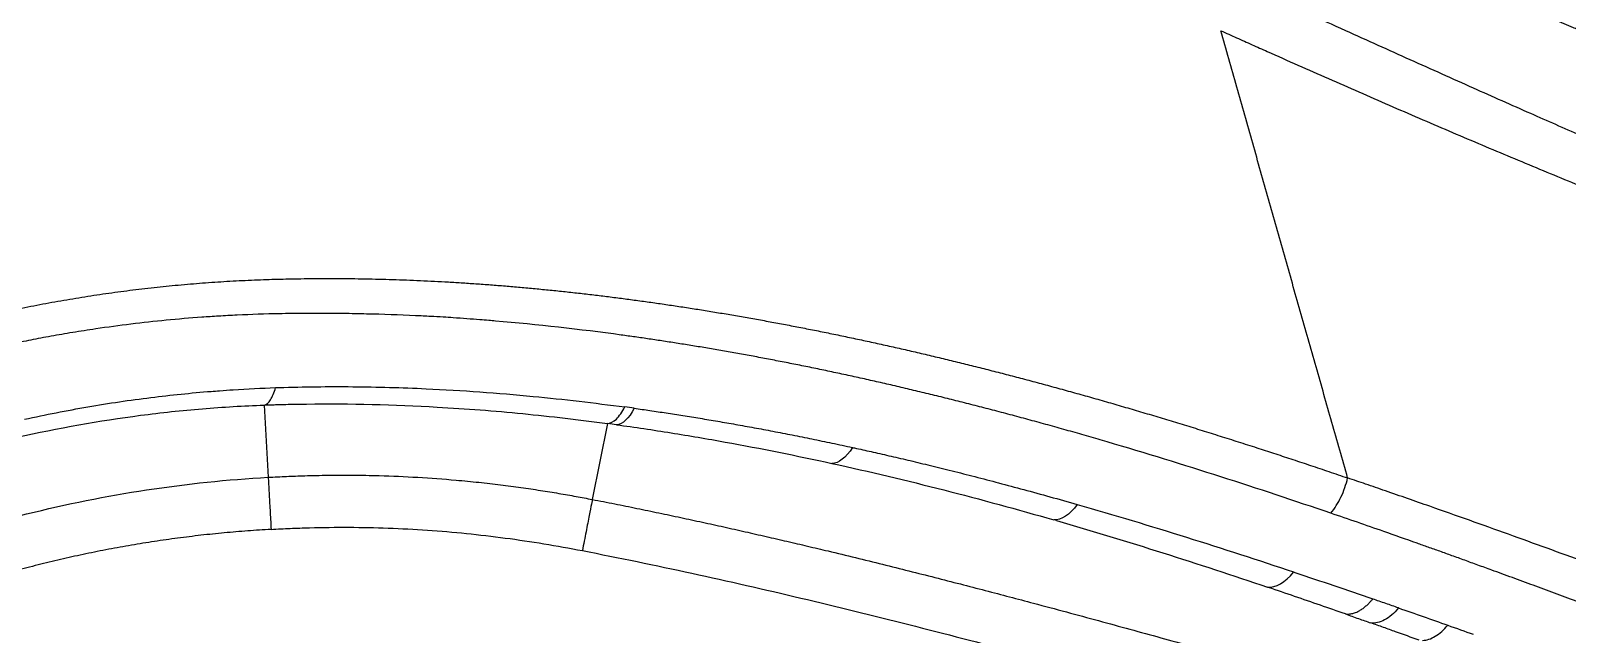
# Model space of a CAD drawing. Extents: x -50 to 28, y -10 to 124.
# Drawn here: x -39.39 to -33.66, y 45.25 to 47.51 of the extents above; entities that cross this region are included whole.
import ezdxf

# ---------------------------------------------------------------- set-up
doc = ezdxf.new("R2010")
doc.units = 0
doc.header["$MEASUREMENT"] = 0
doc.layers.add('GEOMETRY', color=2, linetype='Continuous', lineweight=25)

# ---------------------------------------------------------------- blocks, each defined once
blk = doc.blocks.new('2026 EXCURSION-ENTICE')
at = {"layer": 'GEOMETRY'}
for p, q in [((-27.0418, -32.8174), (-27.0266, -33.0871)), ((-25.661, -32.8295), (-25.696, -32.8247)), ((-25.7608, -32.8862), (-25.8171, -33.1699)), ((-23.2933, -33.4984), (-23.298, -33.4968))]:
    blk.add_line(p, q, dxfattribs=at)
for points, knots in [([(36.6428, -38.9849), (36.6428, -38.9538), (36.6428, -38.9209), (36.6428, -38.8518), (36.6428, -38.8157), (36.6428, -38.7044), (36.6428, -38.6259), (36.6429, -38.4716), (36.6429, -38.3959), (36.6429, -38.2918), (36.6429, -38.2586), (36.6429, -38.196), (36.6429, -38.1665), (36.643, -38.1112), (36.643, -38.0854), (36.643, -38.0366), (36.643, -38.0136), (36.643, -37.9686), (36.643, -37.9463), (36.643, -37.9016), (36.643, -37.8792), (36.643, -37.7674), (36.6431, -37.6779), (36.6431, -37.2302), (36.643, -36.8711), (36.6425, -36.1483), (36.642, -35.7846), (36.6407, -35.0531), (36.6397, -34.6853), (36.6362, -33.5784), (36.6327, -32.8363), (36.6258, -31.7329), (36.6232, -31.3667), (36.6174, -30.6389), (36.6143, -30.2773), (36.6073, -29.5579), (36.6036, -29.2001), (36.5954, -28.4845), (36.5909, -28.1267), (36.5766, -27.0538), (36.5657, -26.3392), (36.5282, -24.1982), (36.497, -22.7741), (36.4381, -20.634), (36.4164, -19.92), (36.3801, -18.8478), (36.3674, -18.4902), (36.3408, -17.775), (36.3267, -17.4174), (36.2972, -16.7019), (36.2818, -16.3439), (36.2492, -15.6276), (36.2321, -15.2693), (36.1961, -14.5528), (36.1772, -14.1946), (36.1373, -13.4788), (36.1163, -13.1213), (36.0491, -12.0493), (35.9987, -11.335), (35.8805, -9.9073), (35.8128, -9.1939), (35.7232, -8.3929), (35.713, -8.3039), (35.6975, -8.1705), (35.6923, -8.1261), (35.6818, -8.0371), (35.6765, -7.9925), (35.665, -7.9028), (35.6586, -7.8577), (35.6448, -7.7684), (35.6373, -7.7241), (35.6214, -7.6359), (35.6129, -7.5919), (35.5946, -7.5036), (35.5849, -7.4593), (35.4923, -7.0621), (35.374, -6.7174), (35.0708, -6.0592), (34.8858, -5.7456), (34.4563, -5.1619), (34.2117, -4.8918), (33.673, -4.4064), (33.379, -4.1911), (32.7534, -3.8241), (32.4219, -3.6725), (31.9069, -3.4974), (31.7324, -3.4478), (31.4674, -3.3867), (31.3785, -3.3686), (31.2447, -3.3449), (31.1999, -3.3375), (31.1102, -3.3239), (31.0652, -3.3177), (30.9981, -3.3092), (30.9757, -3.3065), (30.9311, -3.3012), (30.9089, -3.2986), (30.8644, -3.2933), (30.842, -3.2907), (30.7963, -3.2853), (30.7731, -3.2826), (30.702, -3.2744), (30.6528, -3.2687), (30.5544, -3.2576), (30.5054, -3.2521), (30.4346, -3.2442), (30.4114, -3.2416), (30.3659, -3.2366), (30.3436, -3.2342), (30.2768, -3.2269), (30.2323, -3.2221), (30.0987, -3.2078), (30.0097, -3.1985), (29.208, -3.1159), (28.4943, -3.0535), (27.0663, -2.9444), (26.3519, -2.8976), (25.4585, -2.8452), (25.2798, -2.835), (24.9224, -2.8152), (24.7437, -2.8055), (24.2082, -2.7773), (23.8523, -2.7596), (23.1438, -2.7258), (22.7911, -2.7098), (22.0879, -2.6794), (21.7373, -2.665), (21.0356, -2.6375), (20.6844, -2.6244), (19.9793, -2.5993), (19.6253, -2.5873), (18.9141, -2.5644), (18.5568, -2.5535), (17.8413, -2.5327), (17.4836, -2.5228), (16.41, -2.4947), (15.6939, -2.4779), (14.2607, -2.4478), (13.5436, -2.4345), (12.1094, -2.4109), (11.3923, -2.4007), (9.9589, -2.3829), (9.2426, -2.3754), (8.1688, -2.366), (7.8109, -2.3632), (7.2742, -2.3594), (7.0952, -2.3582), (6.734, -2.3559), (6.5517, -2.3549), (6.1823, -2.3529), (5.9953, -2.3519), (5.6165, -2.3502), (5.4248, -2.3494), (4.8447, -2.3471), (4.4512, -2.3459), (3.8632, -2.3443), (3.6676, -2.3438), (3.2794, -2.343), (3.0868, -2.3426), (2.7059, -2.3419), (2.5177, -2.3416), (2.1461, -2.3411), (1.9627, -2.3408), (1.5999, -2.3404), (1.4204, -2.3403), (1.0624, -2.34), (0.8835, -2.3399), (0.3468, -2.3397), (-0.0111, -2.3396), (-1.0845, -2.3399), (-1.8002, -2.3405), (-3.2315, -2.3427), (-3.9472, -2.3443), (-5.3786, -2.3489), (-6.0943, -2.352), (-7.5257, -2.3608), (-8.2412, -2.3663), (-9.6738, -2.3799), (-10.391, -2.3879), (-11.827, -2.4068), (-12.5458, -2.4177), (-13.983, -2.4426), (-14.7013, -2.4566), (-16.1362, -2.4882), (-16.8526, -2.5057), (-17.7473, -2.5302), (-17.9261, -2.5352), (-18.2839, -2.5455), (-18.4628, -2.5508), (-18.999, -2.5671), (-19.3554, -2.5785), (-20.0636, -2.6022), (-20.4155, -2.6146), (-21.1159, -2.6406), (-21.4645, -2.6541), (-22.1614, -2.6825), (-22.5098, -2.6974), (-23.2094, -2.7289), (-23.5607, -2.7454), (-24.2677, -2.7804), (-24.6234, -2.7989), (-25.1589, -2.8282), (-25.3376, -2.8382), (-25.695, -2.8589), (-25.8737, -2.8696), (-26.4099, -2.9025), (-26.7676, -2.9259), (-27.4834, -2.9761), (-27.8414, -3.0029), (-28.5569, -3.0608), (-28.9143, -3.0919), (-29.4497, -3.1421), (-29.6281, -3.1595), (-29.8954, -3.1866), (-29.9845, -3.1958), (-30.1181, -3.2099), (-30.1626, -3.2146), (-30.2294, -3.2218), (-30.2518, -3.2242), (-30.2974, -3.2291), (-30.3205, -3.2317), (-30.3913, -3.2394), (-30.4403, -3.2448), (-30.5396, -3.2559), (-30.5898, -3.2616), (-30.6878, -3.2727), (-30.7354, -3.2782), (-30.8272, -3.2889), (-30.8713, -3.2941), (-30.938, -3.302), (-30.9602, -3.3046), (-31.0049, -3.3101), (-31.0274, -3.3129), (-31.0947, -3.3217), (-31.1396, -3.3282), (-31.274, -3.3493), (-31.3632, -3.3657), (-31.8068, -3.4586), (-32.154, -3.5691), (-32.8192, -3.8576), (-33.1371, -4.0356), (-33.7306, -4.4522), (-34.0061, -4.6908), (-34.5034, -5.2184), (-34.7251, -5.5074), (-35.1057, -6.1243), (-35.2647, -6.4521), (-35.4513, -6.9629), (-35.5048, -7.1361), (-35.5721, -7.4008), (-35.5923, -7.4898), (-35.6191, -7.6236), (-35.6274, -7.6682), (-35.6391, -7.7352), (-35.6429, -7.7576), (-35.6501, -7.8023), (-35.6536, -7.8248), (-35.6601, -7.8689), (-35.6632, -7.8904), (-35.669, -7.9335), (-35.6718, -7.9552), (-35.6773, -7.9995), (-35.68, -8.022), (-35.6853, -8.0666), (-35.6879, -8.0888), (-35.701, -8.1998), (-35.7113, -8.2888), (-35.7416, -8.5557), (-35.7611, -8.7338), (-35.8548, -9.6244), (-35.9185, -10.3381), (-36.0299, -11.7663), (-36.0776, -12.4807), (-36.163, -13.9102), (-36.2007, -14.6252), (-36.2697, -16.0552), (-36.3009, -16.7704), (-36.3576, -18.2009), (-36.3831, -18.9162), (-36.4295, -20.3451), (-36.4503, -21.0586), (-36.488, -22.4845), (-36.5049, -23.1969), (-36.5351, -24.6223), (-36.5485, -25.3353), (-36.5723, -26.7631), (-36.5827, -27.478), (-36.5939, -28.3724), (-36.5961, -28.5513), (-36.6003, -28.9091), (-36.6023, -29.088), (-36.608, -29.6253), (-36.6116, -29.9845), (-36.618, -30.7077), (-36.621, -31.0717), (-36.6263, -31.8041), (-36.6286, -32.1726), (-36.6349, -33.2816), (-36.6379, -34.0258), (-36.6409, -35.1326), (-36.6416, -35.4999), (-36.6426, -36.2298), (-36.6429, -36.5923), (-36.6431, -37.3131), (-36.6431, -37.6713), (-36.643, -38.0739), (-36.643, -38.1187), (-36.643, -38.2079), (-36.6429, -38.2521), (-36.6429, -38.3384), (-36.6429, -38.3806), (-36.6429, -38.4626), (-36.6429, -38.5024), (-36.6428, -38.6188), (-36.6428, -38.6921), (-36.6428, -38.8373), (-36.6428, -38.9094), (-36.6428, -38.9849)], [0, 0, 0, 0, 0.000488, 0.000488, 0.000977, 0.000977, 0.001953, 0.001953, 0.00293, 0.00293, 0.003418, 0.003418, 0.003906, 0.003906, 0.004395, 0.004395, 0.004883, 0.004883, 0.005371, 0.005371, 0.005859, 0.005859, 0.007813, 0.007813, 0.015625, 0.015625, 0.023438, 0.023438, 0.03125, 0.03125, 0.046875, 0.046875, 0.054688, 0.054688, 0.0625, 0.0625, 0.070313, 0.070313, 0.078125, 0.078125, 0.09375, 0.09375, 0.125, 0.125, 0.140625, 0.140625, 0.148438, 0.148438, 0.15625, 0.15625, 0.164063, 0.164063, 0.171875, 0.171875, 0.179688, 0.179688, 0.1875, 0.1875, 0.203125, 0.203125, 0.21875, 0.21875, 0.220703, 0.220703, 0.22168, 0.22168, 0.222656, 0.222656, 0.223633, 0.223633, 0.224609, 0.224609, 0.225586, 0.225586, 0.226563, 0.226563, 0.234375, 0.234375, 0.242188, 0.242188, 0.25, 0.25, 0.257813, 0.257813, 0.265625, 0.265625, 0.269531, 0.269531, 0.271484, 0.271484, 0.272461, 0.272461, 0.273438, 0.273438, 0.273926, 0.273926, 0.274414, 0.274414, 0.274902, 0.274902, 0.275391, 0.275391, 0.276367, 0.276367, 0.277344, 0.277344, 0.277832, 0.277832, 0.27832, 0.27832, 0.279297, 0.279297, 0.28125, 0.28125, 0.296875, 0.296875, 0.3125, 0.3125, 0.316406, 0.316406, 0.320313, 0.320313, 0.328125, 0.328125, 0.335938, 0.335938, 0.34375, 0.34375, 0.351563, 0.351563, 0.359375, 0.359375, 0.367188, 0.367188, 0.375, 0.375, 0.390625, 0.390625, 0.40625, 0.40625, 0.421875, 0.421875, 0.4375, 0.4375, 0.445313, 0.445313, 0.449219, 0.449219, 0.453125, 0.453125, 0.457031, 0.457031, 0.460938, 0.460938, 0.46875, 0.46875, 0.472656, 0.472656, 0.476563, 0.476563, 0.480469, 0.480469, 0.484375, 0.484375, 0.488281, 0.488281, 0.492188, 0.492188, 0.5, 0.5, 0.515625, 0.515625, 0.53125, 0.53125, 0.546875, 0.546875, 0.5625, 0.5625, 0.578125, 0.578125, 0.59375, 0.59375, 0.609375, 0.609375, 0.625, 0.625, 0.628906, 0.628906, 0.632813, 0.632813, 0.640625, 0.640625, 0.648438, 0.648438, 0.65625, 0.65625, 0.664063, 0.664063, 0.671875, 0.671875, 0.679688, 0.679688, 0.683594, 0.683594, 0.6875, 0.6875, 0.695313, 0.695313, 0.703125, 0.703125, 0.710938, 0.710938, 0.714844, 0.714844, 0.716797, 0.716797, 0.717773, 0.717773, 0.718262, 0.718262, 0.71875, 0.71875, 0.719727, 0.719727, 0.720703, 0.720703, 0.72168, 0.72168, 0.722656, 0.722656, 0.723145, 0.723145, 0.723633, 0.723633, 0.724609, 0.724609, 0.726563, 0.726563, 0.734375, 0.734375, 0.742188, 0.742188, 0.75, 0.75, 0.757813, 0.757813, 0.765625, 0.765625, 0.769531, 0.769531, 0.771484, 0.771484, 0.772461, 0.772461, 0.772949, 0.772949, 0.773438, 0.773438, 0.773926, 0.773926, 0.774414, 0.774414, 0.774902, 0.774902, 0.775391, 0.775391, 0.777344, 0.777344, 0.78125, 0.78125, 0.796875, 0.796875, 0.8125, 0.8125, 0.828125, 0.828125, 0.84375, 0.84375, 0.859375, 0.859375, 0.875, 0.875, 0.890625, 0.890625, 0.90625, 0.90625, 0.921875, 0.921875, 0.925781, 0.925781, 0.929688, 0.929688, 0.9375, 0.9375, 0.945313, 0.945313, 0.953125, 0.953125, 0.96875, 0.96875, 0.976563, 0.976563, 0.984375, 0.984375, 0.992188, 0.992188, 0.993164, 0.993164, 0.994141, 0.994141, 0.995117, 0.995117, 0.996094, 0.996094, 0.998047, 0.998047, 1, 1, 1, 1]), ([(-21.8213, -31.5456), (-21.8277, -31.5431), (-21.8404, -31.5382), (-21.8598, -31.5306), (-21.8792, -31.5229), (-21.8986, -31.5152), (-21.918, -31.5074), (-21.9374, -31.4996), (-21.9567, -31.4918), (-21.9759, -31.484), (-21.9951, -31.4762), (-22.0142, -31.4683), (-22.0332, -31.4605), (-22.052, -31.4527), (-22.0707, -31.4449), (-22.0893, -31.4372), (-22.1077, -31.4295), (-22.126, -31.4219), (-22.1441, -31.4143), (-22.162, -31.4067), (-22.1797, -31.3992), (-22.1972, -31.3918), (-22.2145, -31.3844), (-22.2316, -31.3772), (-22.2484, -31.37), (-22.265, -31.3629), (-22.2814, -31.3559), (-22.2975, -31.3489), (-22.3133, -31.3421), (-22.3288, -31.3354), (-22.3441, -31.3289), (-22.359, -31.3224), (-22.3736, -31.3161), (-22.388, -31.3099), (-22.4019, -31.3038), (-22.4156, -31.2979), (-22.4289, -31.2921), (-22.4418, -31.2864), (-22.4544, -31.2809), (-22.4667, -31.2756), (-22.4785, -31.2704), (-22.4901, -31.2653), (-22.5012, -31.2605), (-22.512, -31.2557), (-22.5223, -31.2512), (-22.5323, -31.2468), (-22.5419, -31.2426), (-22.5511, -31.2385), (-22.56, -31.2346), (-22.5684, -31.2309), (-22.5764, -31.2274), (-22.584, -31.224), (-22.5913, -31.2208), (-22.5981, -31.2178), (-22.6045, -31.215), (-22.6105, -31.2123), (-22.616, -31.2099), (-22.6212, -31.2076), (-22.6259, -31.2055), (-22.6303, -31.2036), (-22.6342, -31.2018), (-22.6377, -31.2003), (-22.6408, -31.1989), (-22.6434, -31.1978), (-22.6457, -31.1968), (-22.6475, -31.196), (-22.6489, -31.1953), (-22.6496, -31.195), (-22.65, -31.1949)], [0, 0, 0, 0, 0.028215, 0.056071, 0.083561, 0.110681, 0.137428, 0.163797, 0.189786, 0.215394, 0.240617, 0.265455, 0.289908, 0.313974, 0.337653, 0.360946, 0.383853, 0.406375, 0.428511, 0.450264, 0.471633, 0.492619, 0.513222, 0.533445, 0.553284, 0.572733, 0.591787, 0.610439, 0.628684, 0.646517, 0.663934, 0.680932, 0.697507, 0.713656, 0.729376, 0.744666, 0.759523, 0.773945, 0.787931, 0.801479, 0.814587, 0.827255, 0.839482, 0.851267, 0.862608, 0.873505, 0.883958, 0.893965, 0.903527, 0.912642, 0.92131, 0.929531, 0.937305, 0.944631, 0.951508, 0.957936, 0.963916, 0.969446, 0.974527, 0.979159, 0.98334, 0.987071, 0.990352, 0.993183, 0.995563, 0.997493, 0.998972, 1, 1, 1, 1]), ([(-22.9984, -33.0896), (-23.018, -33.0205), (-23.0573, -32.8823), (-23.1162, -32.6748), (-23.1753, -32.4667), (-23.2344, -32.2583), (-23.2935, -32.0494), (-23.3528, -31.84), (-23.4121, -31.6302), (-23.4516, -31.4901), (-23.4714, -31.4201)], [0, 0, 0, 0, 0.124216, 0.248656, 0.373319, 0.498206, 0.623317, 0.748653, 0.874214, 1, 1, 1, 1]), ([(-22.5291, -31.6344), (-22.6068, -31.5997), (-22.6854, -31.5644), (-22.8443, -31.4929), (-22.9246, -31.4566), (-23.0054, -31.4201)], [0, 0, 0, 0, 0.5, 0.5, 1, 1, 1, 1]), ([(-23.4127, -31.4465), (-23.3934, -31.4551), (-23.3743, -31.4637), (-23.3363, -31.4807), (-23.3172, -31.4892), (-23.2601, -31.5147), (-23.2221, -31.5316), (-23.108, -31.5822), (-23.0321, -31.6157), (-22.9565, -31.6488)], [0, 0, 0, 0, 0.125, 0.125, 0.25, 0.25, 0.5, 0.5, 1, 1, 1, 1]), ([(-22.9565, -31.6488), (-22.8812, -31.6817), (-22.8063, -31.7143), (-22.6576, -31.7783), (-22.5838, -31.8099), (-22.5107, -31.8408)], [0, 0, 0, 0, 0.5, 0.5, 1, 1, 1, 1]), ([(-22.5107, -31.8408), (-22.4383, -31.8715), (-22.3665, -31.9016), (-22.2242, -31.9606), (-22.1537, -31.9896), (-22.0842, -32.0177)], [0, 0, 0, 0, 0.5, 0.5, 1, 1, 1, 1]), ([(-28.0795, -32.4842), (-28.0647, -32.4809), (-28.0351, -32.4742), (-27.9906, -32.4646), (-27.9461, -32.4553), (-27.9015, -32.4465), (-27.8568, -32.438), (-27.8121, -32.4299), (-27.7673, -32.4222), (-27.7225, -32.4148), (-27.6777, -32.4078), (-27.6327, -32.4012), (-27.5877, -32.3949), (-27.5427, -32.3891), (-27.4976, -32.3836), (-27.4525, -32.3784), (-27.4073, -32.3737), (-27.362, -32.3693), (-27.3167, -32.3653), (-27.2714, -32.3616), (-27.226, -32.3584), (-27.1805, -32.3555), (-27.135, -32.353), (-27.0894, -32.3508), (-27.059, -32.3497), (-27.0438, -32.3491)], [0, 0, 0, 0, 0.043102, 0.086216, 0.129345, 0.172493, 0.215662, 0.258856, 0.302078, 0.345331, 0.388618, 0.431942, 0.475307, 0.518716, 0.562171, 0.605677, 0.649235, 0.692851, 0.736525, 0.780263, 0.824066, 0.867938, 0.911883, 0.955902, 1, 1, 1, 1]), ([(-27.0438, -32.3491), (-27.0301, -32.3486), (-27.0023, -32.3477), (-26.9602, -32.3467), (-26.9319, -32.3462), (-26.9177, -32.3459)], [0, 0, 0, 0, 0.326814, 0.660142, 1, 1, 1, 1]), ([(-26.9177, -32.3459), (-26.9009, -32.3457), (-26.8674, -32.3452), (-26.817, -32.345), (-26.7664, -32.345), (-26.7156, -32.3454), (-26.6646, -32.3462), (-26.6133, -32.3473), (-26.5619, -32.3488), (-26.5102, -32.3505), (-26.4584, -32.3527), (-26.4063, -32.3552), (-26.3716, -32.3571), (-26.3541, -32.3581)], [0, 0, 0, 0, 0.0884867, 0.1774444, 0.2668783, 0.3567932, 0.4471941, 0.5380859, 0.6294734, 0.7213593, 0.8137429, 0.9066235, 1, 1, 1, 1]), ([(-26.3541, -32.3581), (-26.336, -32.3591), (-26.2995, -32.3613), (-26.2448, -32.365), (-26.1898, -32.369), (-26.1345, -32.3735), (-26.079, -32.3782), (-26.0233, -32.3834), (-25.9672, -32.389), (-25.911, -32.3949), (-25.8544, -32.4011), (-25.8167, -32.4056), (-25.7978, -32.4078)], [0, 0, 0, 0, 0.097096, 0.194839, 0.293228, 0.392261, 0.491935, 0.592252, 0.693213, 0.794823, 0.897085, 1, 1, 1, 1]), ([(-25.7978, -32.4078), (-25.7795, -32.4101), (-25.7429, -32.4145), (-25.6879, -32.4216), (-25.6326, -32.4291), (-25.5772, -32.4369), (-25.5215, -32.445), (-25.4655, -32.4535), (-25.4093, -32.4623), (-25.353, -32.4715), (-25.2963, -32.481), (-25.2395, -32.4909), (-25.1824, -32.5011), (-25.1251, -32.5116), (-25.087, -32.5189), (-25.0678, -32.5226)], [0, 0, 0, 0, 0.07404, 0.148552, 0.223539, 0.299003, 0.374945, 0.451368, 0.528275, 0.605668, 0.683549, 0.76192, 0.840784, 0.920143, 1, 1, 1, 1]), ([(-26.8538, -32.4751), (-26.8672, -32.4751), (-26.8951, -32.4752), (-26.9392, -32.4757), (-26.9698, -32.4763), (-26.9859, -32.4766)], [0, 0, 0, 0, 0.3040455, 0.6368014, 1, 1, 1, 1]), ([(-26.3361, -32.4918), (-26.3485, -32.491), (-26.3765, -32.4892), (-26.4233, -32.4866), (-26.4578, -32.4849), (-26.4767, -32.484)], [0, 0, 0, 0, 0.264921, 0.598206, 1, 1, 1, 1]), ([(-26.2371, -32.4991), (-26.253, -32.4978), (-26.286, -32.4952), (-26.319, -32.493), (-26.3361, -32.4918)], [0, 0, 0, 0, 0.484266, 1, 1, 1, 1]), ([(-27.6697, -32.5332), (-27.6843, -32.5354), (-27.7131, -32.5397), (-27.7555, -32.5466), (-27.7966, -32.5535), (-27.8363, -32.5605), (-27.8747, -32.5676), (-27.9118, -32.5747), (-27.9476, -32.5819), (-27.982, -32.589), (-28.015, -32.596), (-28.0467, -32.603), (-28.0771, -32.6099), (-28.1061, -32.6166), (-28.1338, -32.6232), (-28.1602, -32.6296), (-28.1773, -32.6339), (-28.1857, -32.636)], [0, 0, 0, 0, 0.084515, 0.1664872, 0.2459145, 0.3227953, 0.3971279, 0.4689107, 0.5381423, 0.6048214, 0.6689467, 0.7305168, 0.7895306, 0.845987, 0.8998847, 0.9512227, 1, 1, 1, 1]), ([(-24.8017, -32.7202), (-24.822, -32.7157), (-24.8625, -32.7068), (-24.923, -32.6938), (-24.9829, -32.6812), (-25.0423, -32.6691), (-25.1011, -32.6575), (-25.1594, -32.6462), (-25.2171, -32.6354), (-25.2742, -32.625), (-25.3307, -32.615), (-25.3866, -32.6054), (-25.4419, -32.5962), (-25.4965, -32.5874), (-25.5506, -32.579), (-25.604, -32.571), (-25.6568, -32.5634), (-25.6918, -32.5585), (-25.7092, -32.5561)], [0, 0, 0, 0, 0.06847, 0.136159, 0.203064, 0.269182, 0.334507, 0.399035, 0.462763, 0.525688, 0.587807, 0.649117, 0.709618, 0.76931, 0.828193, 0.886267, 0.943536, 1, 1, 1, 1]), ([(-25.0678, -32.5226), (-25.0485, -32.5263), (-25.0099, -32.5338), (-24.9518, -32.5454), (-24.8935, -32.5574), (-24.8349, -32.5697), (-24.776, -32.5824), (-24.7168, -32.5955), (-24.6573, -32.6089), (-24.5976, -32.6227), (-24.5376, -32.6369), (-24.4774, -32.6514), (-24.4168, -32.6662), (-24.3765, -32.6764), (-24.3562, -32.6815)], [0, 0, 0, 0, 0.079996, 0.160591, 0.241788, 0.323588, 0.405995, 0.489009, 0.572634, 0.656872, 0.741726, 0.827196, 0.913287, 1, 1, 1, 1]), ([(-24.3562, -32.6815), (-24.336, -32.6866), (-24.2953, -32.697), (-24.2343, -32.7129), (-24.1728, -32.7292), (-24.1108, -32.7459), (-24.0485, -32.763), (-23.9857, -32.7805), (-23.9225, -32.7984), (-23.8589, -32.8167), (-23.7949, -32.8354), (-23.7304, -32.8545), (-23.6874, -32.8675), (-23.6658, -32.874)], [0, 0, 0, 0, 0.086512, 0.173896, 0.262155, 0.35129, 0.441305, 0.532202, 0.623982, 0.71665, 0.810207, 0.904656, 1, 1, 1, 1]), ([(-23.8956, -32.955), (-23.9185, -32.9483), (-23.964, -32.9351), (-24.0321, -32.9156), (-24.0996, -32.8966), (-24.1665, -32.8781), (-24.2328, -32.8602), (-24.2985, -32.8427), (-24.3636, -32.8257), (-24.428, -32.8092), (-24.4919, -32.7932), (-24.555, -32.7776), (-24.6176, -32.7626), (-24.6795, -32.748), (-24.7408, -32.7338), (-24.7815, -32.7247), (-24.8017, -32.7202)], [0, 0, 0, 0, 0.077279, 0.153673, 0.229171, 0.303764, 0.37745, 0.450227, 0.522097, 0.593061, 0.663123, 0.732287, 0.800555, 0.867929, 0.934411, 1, 1, 1, 1]), ([(-27.0418, -32.8174), (-27.0333, -32.8157), (-27.0251, -32.809), (-27.0105, -32.7868), (-27.0041, -32.7713), (-26.9991, -32.7525)], [0, 0, 0, 0, 0.5, 0.5, 1, 1, 1, 1]), ([(-27.0418, -32.8174), (-27.0409, -32.8174), (-27.0401, -32.8174), (-27.0379, -32.8173), (-27.0366, -32.8172), (-27.034, -32.8171), (-27.0327, -32.8171), (-27.0303, -32.817), (-27.0294, -32.817), (-27.0252, -32.8168), (-27.022, -32.8167), (-27.0122, -32.8164), (-27.0057, -32.8162), (-26.9865, -32.8156), (-26.9739, -32.8153), (-26.9485, -32.8147), (-26.9357, -32.8144), (-26.9096, -32.8139), (-26.8965, -32.8137), (-26.8834, -32.8136)], [0, 0, 0, 0, 0.015625, 0.015625, 0.03125, 0.03125, 0.046875, 0.046875, 0.0625, 0.0625, 0.125, 0.125, 0.25, 0.25, 0.5, 0.5, 0.75, 0.75, 1, 1, 1, 1]), ([(-26.3956, -32.8249), (-26.2888, -32.8309), (-26.1824, -32.8392), (-26.0239, -32.8547), (-25.9712, -32.8603), (-25.8923, -32.8695), (-25.866, -32.8726), (-25.8267, -32.8776), (-25.8136, -32.8792), (-25.7873, -32.8826), (-25.7739, -32.8844), (-25.7608, -32.8862)], [0, 0, 0, 0, 0.5, 0.5, 0.75, 0.75, 0.875, 0.875, 0.9375, 0.9375, 1, 1, 1, 1]), ([(-25.7608, -32.8862), (-25.7499, -32.8858), (-25.7385, -32.8802), (-25.7163, -32.8591), (-25.7056, -32.8437), (-25.696, -32.8247)], [0, 0, 0, 0, 0.5, 0.5, 1, 1, 1, 1]), ([(-25.661, -32.8295), (-25.6413, -32.8322), (-25.6013, -32.8379), (-25.5406, -32.8469), (-25.4782, -32.8565), (-25.4142, -32.8669), (-25.3486, -32.8779), (-25.2814, -32.8896), (-25.2126, -32.902), (-25.1422, -32.9152), (-25.0703, -32.9292), (-24.9969, -32.944), (-24.922, -32.9596), (-24.8717, -32.9705), (-24.8463, -32.976)], [0, 0, 0, 0, 0.071346, 0.144879, 0.220599, 0.298506, 0.378598, 0.460873, 0.545324, 0.631946, 0.720732, 0.811674, 0.904765, 1, 1, 1, 1]), ([(-25.7262, -32.8909), (-25.6582, -32.9003), (-25.5905, -32.9104), (-25.4554, -32.932), (-25.3881, -32.9435), (-25.1872, -32.9798), (-25.0544, -33.0065), (-24.9229, -33.0353)], [0, 0, 0, 0, 0.25, 0.25, 0.5, 0.5, 1, 1, 1, 1]), ([(-23.6658, -32.874), (-23.6439, -32.8807), (-23.5996, -32.8941), (-23.5331, -32.9148), (-23.4658, -32.9359), (-23.3977, -32.9575), (-23.3522, -32.9722), (-23.3293, -32.9796)], [0, 0, 0, 0, 0.1942911, 0.3914302, 0.5914235, 0.7942779, 1, 1, 1, 1]), ([(-24.831, -32.9793), (-24.8103, -32.9839), (-24.7673, -32.9934), (-24.7006, -33.0087), (-24.6293, -33.0254), (-24.5535, -33.0436), (-24.4731, -33.0634), (-24.3883, -33.0849), (-24.2991, -33.1082), (-24.2056, -33.1332), (-24.1078, -33.1601), (-24.0415, -33.1789), (-24.0075, -33.1886)], [0, 0, 0, 0, 0.074045, 0.153852, 0.239422, 0.330756, 0.427862, 0.530744, 0.639408, 0.753852, 0.874062, 1, 1, 1, 1]), ([(-23.3293, -32.9796), (-23.3085, -32.9863), (-23.2662, -33.0001), (-23.2019, -33.0212), (-23.1357, -33.0432), (-23.0676, -33.0661), (-23.0217, -33.0817), (-22.9984, -33.0896)], [0, 0, 0, 0, 0.187205, 0.380798, 0.580788, 0.787185, 1, 1, 1, 1]), ([(-27.0266, -33.0871), (-27.0148, -33.0864), (-27.0032, -33.0858), (-26.9804, -33.0847), (-26.9694, -33.0842), (-26.9472, -33.0832), (-26.9361, -33.0828), (-26.9133, -33.0819), (-26.9017, -33.0816), (-26.8899, -33.0812)], [0, 0, 0, 0, 0.25, 0.25, 0.5, 0.5, 0.75, 0.75, 1, 1, 1, 1]), ([(-26.8899, -33.0812), (-26.8757, -33.0808), (-26.8469, -33.08), (-26.8029, -33.0793), (-26.7573, -33.079), (-26.7103, -33.0791), (-26.6617, -33.0797), (-26.6288, -33.0805), (-26.6122, -33.0809)], [0, 0, 0, 0, 0.1530401, 0.3115481, 0.4755148, 0.6449263, 0.8197631, 1, 1, 1, 1]), ([(-31.5777, -37.9016), (-31.5777, -37.5973), (-31.5488, -37.293), (-31.4342, -36.6953), (-31.3486, -36.4019), (-31.1236, -35.8363), (-30.9843, -35.5643), (-30.6569, -35.0512), (-30.4689, -34.8102), (-30.0508, -34.3679), (-29.8207, -34.1666), (-29.3269, -33.8109), (-29.0631, -33.6565), (-28.5111, -33.4001), (-28.223, -33.2981), (-27.6326, -33.1501), (-27.3304, -33.1042), (-27.0266, -33.0871)], [0, 0, 0, 0, 0.125, 0.125, 0.25, 0.25, 0.375, 0.375, 0.5, 0.5, 0.625, 0.625, 0.75, 0.75, 0.875, 0.875, 1, 1, 1, 1]), ([(-27.0266, -33.0871), (-27.0265, -33.0884), (-27.0262, -33.0944), (-27.025, -33.115), (-27.0242, -33.1296), (-27.0222, -33.1654), (-27.021, -33.1865), (-27.0184, -33.2322), (-27.017, -33.2569), (-27.0156, -33.2815)], [0, 0, 0, 0, 0.25, 0.25, 0.5, 0.5, 0.75, 0.75, 1, 1, 1, 1]), ([(-26.3253, -33.0976), (-26.311, -33.099), (-26.2827, -33.1015), (-26.2408, -33.1058), (-26.1999, -33.1104), (-26.1601, -33.1151), (-26.1213, -33.1201), (-26.0835, -33.1252), (-26.0467, -33.1305), (-26.011, -33.1359), (-25.9762, -33.1414), (-25.9425, -33.147), (-25.9097, -33.1527), (-25.878, -33.1584), (-25.8472, -33.1641), (-25.827, -33.1679), (-25.8171, -33.1699)], [0, 0, 0, 0, 0.0839866, 0.1660136, 0.2460844, 0.324204, 0.4003791, 0.4746177, 0.5469286, 0.6173218, 0.6858077, 0.7523969, 0.8171003, 0.8799285, 0.9408918, 1, 1, 1, 1]), ([(-23.0608, -33.2214), (-23.0468, -33.204), (-23.034, -33.1833), (-23.0127, -33.1382), (-23.0041, -33.1139), (-22.9984, -33.0896)], [0, 0, 0, 0, 0.5, 0.5, 1, 1, 1, 1]), ([(-25.8171, -33.1698), (-25.8174, -33.1714), (-25.8185, -33.1774), (-25.8225, -33.1979), (-25.8253, -33.2123), (-25.8321, -33.2474), (-25.8362, -33.2681), (-25.8449, -33.3128), (-25.8496, -33.3368), (-25.8542, -33.3609)], [0, 0, 0, 0, 0.25, 0.25, 0.5, 0.5, 0.75, 0.75, 1, 1, 1, 1]), ([(-25.8171, -33.1699), (-25.7892, -33.1753), (-25.7337, -33.1862), (-25.6508, -33.203), (-25.5686, -33.22), (-25.4872, -33.2373), (-25.4064, -33.2547), (-25.3265, -33.2723), (-25.2473, -33.2901), (-25.1688, -33.308), (-25.091, -33.326), (-25.014, -33.3441), (-24.9629, -33.3563), (-24.9374, -33.3623)], [0, 0, 0, 0, 0.0946099, 0.1885289, 0.2817265, 0.3741803, 0.4658756, 0.5568039, 0.6469622, 0.7363529, 0.8249822, 0.9128603, 1, 1, 1, 1]), ([(-24.0075, -33.1886), (-23.87, -33.2279), (-23.7341, -33.2688), (-23.4651, -33.3531), (-23.3319, -33.3965), (-23.1999, -33.4407)], [0, 0, 0, 0, 0.5, 0.5, 1, 1, 1, 1]), ([(-27.0156, -33.2815), (-27.0302, -33.2824), (-27.0594, -33.2841), (-27.1031, -33.2872), (-27.1467, -33.2907), (-27.1904, -33.2946), (-27.2339, -33.2989), (-27.2775, -33.3037), (-27.321, -33.3088), (-27.3644, -33.3144), (-27.4078, -33.3203), (-27.4367, -33.3246), (-27.4512, -33.3268)], [0, 0, 0, 0, 0.100054, 0.200072, 0.300063, 0.400036, 0.5, 0.599964, 0.699937, 0.799928, 0.899946, 1, 1, 1, 1]), ([(-27.0156, -33.2815), (-27.0034, -33.2808), (-26.9913, -33.2802), (-26.9677, -33.279), (-26.956, -33.2785), (-26.9207, -33.277), (-26.8963, -33.2762), (-26.823, -33.2742), (-26.7741, -33.2736), (-26.7252, -33.2738)], [0, 0, 0, 0, 0.125, 0.125, 0.25, 0.25, 0.5, 0.5, 1, 1, 1, 1]), ([(-26.4325, -33.2845), (-26.3352, -33.2912), (-26.2383, -33.301), (-26.0455, -33.3266), (-25.9497, -33.3423), (-25.8542, -33.3609)], [0, 0, 0, 0, 0.5, 0.5, 1, 1, 1, 1]), ([(-27.4512, -33.3268), (-27.4654, -33.329), (-27.4939, -33.3334), (-27.5366, -33.3406), (-27.5792, -33.348), (-27.6218, -33.3559), (-27.6642, -33.3642), (-27.7065, -33.3729), (-27.7487, -33.382), (-27.7909, -33.3914), (-27.8329, -33.4013), (-27.8749, -33.4116), (-27.9168, -33.4222), (-27.9585, -33.4332), (-28.0002, -33.4447), (-28.0418, -33.4565), (-28.0833, -33.4687), (-28.1247, -33.4814), (-28.166, -33.4944), (-28.2072, -33.5078), (-28.2484, -33.5216), (-28.2757, -33.5311), (-28.2894, -33.5358)], [0, 0, 0, 0, 0.050063, 0.100093, 0.150095, 0.200073, 0.250031, 0.299973, 0.349905, 0.39983, 0.449752, 0.499677, 0.549608, 0.59955, 0.649507, 0.699484, 0.749485, 0.799514, 0.849576, 0.899674, 0.949814, 1, 1, 1, 1]), ([(-25.8542, -33.3609), (-25.7176, -33.3875), (-25.5812, -33.4158), (-25.3096, -33.475), (-25.1744, -33.5059), (-25.0394, -33.5379)], [0, 0, 0, 0, 0.5, 0.5, 1, 1, 1, 1]), ([(-24.9374, -33.3623), (-24.9032, -33.3706), (-24.8354, -33.3869), (-24.7348, -33.4117), (-24.636, -33.4364), (-24.5392, -33.4609), (-24.4443, -33.4852), (-24.3513, -33.5094), (-24.2603, -33.5332), (-24.2003, -33.5491), (-24.1706, -33.557)], [0, 0, 0, 0, 0.133446, 0.264449, 0.393065, 0.519332, 0.643206, 0.764635, 0.883575, 1, 1, 1, 1]), ([(-22.4608, -33.4336), (-22.4779, -33.4274), (-22.5115, -33.4152), (-22.5609, -33.3972), (-22.6083, -33.3801), (-22.6537, -33.3638), (-22.6971, -33.3483), (-22.7254, -33.3383), (-22.7392, -33.3334)], [0, 0, 0, 0, 0.186311, 0.364692, 0.535198, 0.697887, 0.852808, 1, 1, 1, 1]), ([(-21.9008, -33.6411), (-21.9146, -33.6359), (-21.9419, -33.6257), (-21.9831, -33.6103), (-22.0241, -33.595), (-22.0649, -33.5797), (-22.1056, -33.5646), (-22.146, -33.5496), (-22.1862, -33.5346), (-22.2262, -33.5198), (-22.2659, -33.5051), (-22.3054, -33.4905), (-22.3447, -33.4761), (-22.3836, -33.4618), (-22.4223, -33.4476), (-22.448, -33.4383), (-22.4608, -33.4336)], [0, 0, 0, 0, 0.076074, 0.151437, 0.226088, 0.300028, 0.373257, 0.445775, 0.517581, 0.588674, 0.659055, 0.728721, 0.797663, 0.865863, 0.93331, 1, 1, 1, 1]), ([(-25.0394, -33.5379), (-24.9045, -33.5699), (-24.77, -33.603), (-24.5013, -33.671), (-24.3671, -33.7059), (-24.2334, -33.7413)], [0, 0, 0, 0, 0.5, 0.5, 1, 1, 1, 1]), ([(-23.0067, -33.5973), (-23.0055, -33.5974), (-23.0021, -33.5978), (-22.9953, -33.5979), (-22.9853, -33.597), (-22.9719, -33.5936), (-22.9576, -33.5872), (-22.9441, -33.5789), (-22.9328, -33.5702), (-22.9225, -33.561), (-22.9132, -33.5515), (-22.9075, -33.5448), (-22.9048, -33.5416)], [0, 0, 0, 0, 0.039232, 0.108831, 0.208785, 0.339076, 0.499684, 0.616214, 0.724512, 0.824576, 0.916406, 1, 1, 1, 1]), ([(-22.8087, -33.5749), (-22.8244, -33.5694), (-22.8564, -33.5582), (-22.8885, -33.5471), (-22.9048, -33.5415)], [0, 0, 0, 0, 0.490756, 1, 1, 1, 1]), ([(-24.1706, -33.557), (-24.1297, -33.5679), (-24.0488, -33.5895), (-23.9288, -33.622), (-23.8115, -33.6541), (-23.6968, -33.6857), (-23.5847, -33.7169), (-23.4755, -33.7474), (-23.4036, -33.7677), (-23.3682, -33.7777)], [0, 0, 0, 0, 0.152676, 0.302019, 0.448085, 0.590985, 0.730847, 0.867259, 1, 1, 1, 1]), ([(-23.0068, -33.5974), (-22.9904, -33.6032), (-22.9588, -33.6143), (-22.9273, -33.6255), (-22.912, -33.6308)], [0, 0, 0, 0, 0.516537, 1, 1, 1, 1]), ([(-22.8086, -33.575), (-22.8249, -33.5946), (-22.8428, -33.61), (-22.8784, -33.6292), (-22.8961, -33.633), (-22.912, -33.6308)], [0, 0, 0, 0, 0.5, 0.5, 1, 1, 1, 1]), ([(-22.7311, -33.6955), (-22.7613, -33.6846), (-22.7899, -33.6743), (-22.8343, -33.6585), (-22.8493, -33.6531), (-22.8801, -33.6421), (-22.8959, -33.6365), (-22.912, -33.6308)], [0, 0, 0, 0, 0.5, 0.5, 0.75, 0.75, 1, 1, 1, 1]), ([(-22.7187, -33.6961), (-22.7036, -33.6956), (-22.6875, -33.6903), (-22.6554, -33.671), (-22.6394, -33.657), (-22.6247, -33.6396)], [0, 0, 0, 0, 0.5, 0.5, 1, 1, 1, 1])]:
    blk.add_open_spline(points, degree=3, knots=knots, dxfattribs=at)
for points in [[(-23.0054, -31.4201), (-23.1007, -31.3769), (-23.1967, -31.3333), (-23.293, -31.2895)], [(-23.4714, -31.4201), (-23.4519, -31.4288), (-23.4323, -31.4376), (-23.4127, -31.4465)], [(-22.3153, -31.7294), (-22.3858, -31.6982), (-22.4571, -31.6665), (-22.5291, -31.6344)], [(-22.129, -31.8113), (-22.1903, -31.7845), (-22.2525, -31.7571), (-22.3153, -31.7294)], [(-27.4074, -32.501), (-27.4948, -32.5095), (-27.5823, -32.5202), (-27.6697, -32.5332)], [(-27.274, -32.4897), (-27.3184, -32.4929), (-27.3629, -32.4967), (-27.4074, -32.501)], [(-27.2119, -32.4857), (-27.2326, -32.4869), (-27.2533, -32.4883), (-27.274, -32.4897)], [(-27.1418, -32.482), (-27.1652, -32.483), (-27.1885, -32.4843), (-27.2119, -32.4857)], [(-26.9859, -32.4766), (-27.0375, -32.4777), (-27.0899, -32.4795), (-27.1418, -32.482)], [(-26.7452, -32.4759), (-26.7813, -32.4754), (-26.8175, -32.4751), (-26.8538, -32.4751)], [(-26.6595, -32.4776), (-26.688, -32.4769), (-26.7166, -32.4763), (-26.7452, -32.4759)], [(-26.4767, -32.484), (-26.5374, -32.4812), (-26.5983, -32.479), (-26.6595, -32.4776)], [(-26.2029, -32.5019), (-26.2143, -32.501), (-26.2257, -32.5), (-26.2371, -32.4991)], [(-26.1789, -32.504), (-26.1869, -32.5033), (-26.1949, -32.5026), (-26.2029, -32.5019)], [(-25.7092, -32.5561), (-25.8639, -32.535), (-26.0205, -32.5174), (-26.1789, -32.504)], [(-27.6995, -32.8242), (-27.6211, -32.8107), (-27.5427, -32.7991), (-27.4642, -32.7893)], [(-27.4642, -32.7893), (-27.3892, -32.78), (-27.3143, -32.7723), (-27.2394, -32.7663)], [(-27.2394, -32.7663), (-27.2288, -32.7655), (-27.2182, -32.7646), (-27.2077, -32.7638)], [(-27.2077, -32.7638), (-27.1908, -32.7625), (-27.1739, -32.7614), (-27.1569, -32.7603)], [(-27.1569, -32.7603), (-27.1042, -32.7569), (-27.0514, -32.7543), (-26.9991, -32.7525)], [(-26.9991, -32.7525), (-26.9945, -32.7523), (-26.9899, -32.7521), (-26.9853, -32.752)], [(-26.9853, -32.752), (-26.8935, -32.7491), (-26.8019, -32.7481), (-26.7106, -32.7489)], [(-26.7106, -32.7489), (-26.6191, -32.7497), (-26.5279, -32.7523), (-26.4371, -32.7565)], [(-26.4371, -32.7565), (-26.3032, -32.7627), (-26.1702, -32.7724), (-26.0381, -32.785)], [(-26.0381, -32.785), (-25.9234, -32.7961), (-25.8093, -32.8094), (-25.696, -32.8246)], [(-27.9356, -32.8707), (-27.8571, -32.8533), (-27.7783, -32.8378), (-27.6995, -32.8242)], [(-27.5029, -32.8558), (-27.426, -32.8458), (-27.349, -32.8376), (-27.2722, -32.8312)], [(-27.2722, -32.8312), (-27.1953, -32.8248), (-27.1181, -32.8202), (-27.0418, -32.8174)], [(-26.8834, -32.8136), (-26.7201, -32.8116), (-26.5573, -32.8157), (-26.3956, -32.8249)], [(-25.661, -32.8295), (-25.6802, -32.8675), (-25.7044, -32.8902), (-25.7262, -32.8909)], [(-27.9634, -32.9378), (-27.8104, -32.9031), (-27.6567, -32.8759), (-27.5029, -32.8558)], [(-25.7262, -32.8909), (-25.7378, -32.8893), (-25.7493, -32.8877), (-25.7608, -32.8862)], [(-23.4712, -33.0854), (-23.6108, -33.0406), (-23.7522, -32.997), (-23.8956, -32.955)], [(-24.8463, -32.976), (-24.87, -33.0138), (-24.8983, -33.036), (-24.9229, -33.0353)], [(-24.8463, -32.976), (-24.8412, -32.9771), (-24.8361, -32.9782), (-24.831, -32.9793)], [(-26.6122, -33.0809), (-26.5162, -33.0836), (-26.4205, -33.0892), (-26.3253, -33.0976)], [(-24.9229, -33.0353), (-24.6422, -33.0967), (-24.3662, -33.168), (-24.0952, -33.2461)], [(-23.0608, -33.2214), (-23.1961, -33.1752), (-23.3329, -33.1297), (-23.4712, -33.0854)], [(-22.9312, -33.1125), (-22.9535, -33.1049), (-22.9759, -33.0972), (-22.9984, -33.0896)], [(-22.8577, -33.1378), (-22.8821, -33.1294), (-22.9066, -33.1209), (-22.9312, -33.1125)], [(-22.6923, -33.1954), (-22.7471, -33.1762), (-22.8022, -33.157), (-22.8577, -33.1378)], [(-24.0075, -33.1886), (-24.0351, -33.2269), (-24.0679, -33.2483), (-24.0952, -33.2461)], [(-22.3982, -33.3), (-22.495, -33.2652), (-22.5931, -33.2302), (-22.6923, -33.1954)], [(-24.0855, -33.2489), (-24.0887, -33.2479), (-24.092, -33.247), (-24.0952, -33.2461)], [(-24.0855, -33.2489), (-23.8179, -33.3261), (-23.5558, -33.4098), (-23.298, -33.497)], [(-22.8639, -33.2894), (-22.9291, -33.2666), (-22.9948, -33.2439), (-23.0608, -33.2214)], [(-26.7252, -33.2738), (-26.6275, -33.2743), (-26.5298, -33.2778), (-26.4325, -33.2845)], [(-22.7392, -33.3334), (-22.7806, -33.3187), (-22.8222, -33.304), (-22.8639, -33.2894)], [(-22.1128, -33.4035), (-22.2065, -33.3693), (-22.3017, -33.3347), (-22.3982, -33.3)], [(-23.298, -33.497), (-23.2678, -33.5009), (-23.2309, -33.4798), (-23.1999, -33.4408)], [(-23.1999, -33.4407), (-23.1983, -33.4413), (-23.1967, -33.4418), (-23.1952, -33.4423)], [(-23.1952, -33.4423), (-23.0976, -33.475), (-23.0007, -33.5081), (-22.9048, -33.5414)], [(-23.0999, -33.5649), (-23.1642, -33.5426), (-23.2286, -33.5205), (-23.2933, -33.4986)], [(-23.0068, -33.5974), (-23.0378, -33.5865), (-23.0689, -33.5757), (-23.0999, -33.5649)], [(-22.8087, -33.5748), (-22.7471, -33.5963), (-22.6858, -33.6178), (-22.6248, -33.6394)], [(-22.6248, -33.6394), (-22.593, -33.6507), (-22.5613, -33.6619), (-22.5296, -33.6731)]]:
    blk.add_open_spline(points, degree=3, dxfattribs=at)

msp = doc.modelspace()

# ---------------------------------------------------------------- block references
msp.add_blockref('2026 EXCURSION-ENTICE', (-11.4819, 78.9272))

doc.saveas('drawing.dxf')
